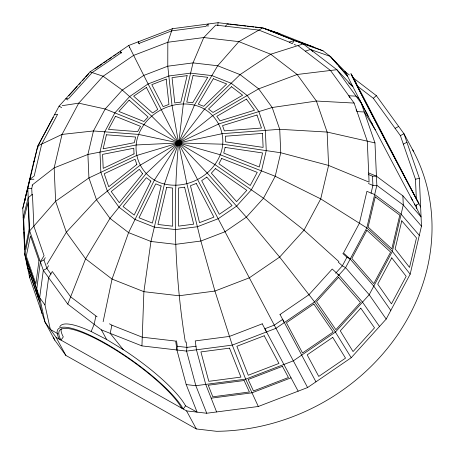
<?xml version="1.0" encoding="UTF-8"?>
<svg xmlns="http://www.w3.org/2000/svg" width="454" height="454" viewBox="0 0 454 454"><rect width="100%" height="100%" fill="white"/><g stroke="black" fill="none" stroke-linecap="round" stroke-linejoin="round"><path stroke-width="0.68" d="M33.454 163.082L37.83 145.904L59.065 106.145L90.057 71.891L128.703 45.474L172.367 28.698L218.073 22.7L262.707 27.893L303.221 43.925L336.862 69.695L361.333 103.455L374.97 142.902L376.843 185.346L366.815 227.897L345.585 267.656L314.588 301.91L275.941 328.327L232.278 345.108L186.571 351.101L141.943 345.908L143.895 291.678L150.961 241.471L164.467 184.035L178.558 142.948L194.426 105.146L217.687 65.756L238.855 41.626L262.707 27.893L278.852 33.341L323.021 50.814L330.291 56.387L345.659 72.124L347.605 75.75M178.422 145.745L183.354 103.858L193.029 62.89L203.761 37.546L215.775 25.084L258.871 30.1L289.238 42.114L291.706 43.505M178.876 140.871L178.558 142.948C172.56 209.305 174.762 276.418 185.357 342.208M109.425 323.787L111.888 325.178L110.186 333.344L123.221 349.586A77.628 17.428 35.2 0 1 185.533 405.814L197.081 412.124L186.202 384.578L176.924 349.983L177.281 346.271L176.532 340.801M207.955 26.468L208.193 23.994L205.895 26.383L171.64 30.878L138.913 43.453L138.147 41.847L139.253 43.976M217.789 25.685L218.073 22.7M23.171 217.562L28.21 197.632L32.444 194.323L33.846 226.137L44.066 255.698L40.366 261.822L36.723 289.136L42.091 313.578M58.095 333.917L50.332 329.405L44.963 304.957L48.601 277.644L52.306 271.526L70.648 296.825L97.094 316.841M95.856 316.143L94.154 324.309L91.169 331.516A77.628 17.428 35.2 0 0 59.752 326.931M103.132 321.716L112.042 279.079L128.573 232.618L154.417 180.056L178.558 142.948L204.476 109.125L240.075 74.615L270.709 54.23L303.221 43.925L323.021 50.814M412.754 149.951A202.683 179.943 -28.4 0 1 396.614 336.181A202.683 179.943 -28.4 0 1 216.49 431.3L196.321 428.951L65.858 355.414L54.798 340.159L45.037 322.107L29.652 277.587L24.805 254.66L22.768 208.386L33.692 161.993L34.356 160.756M32.03 194.845L31.746 188.421L32.518 185.136M371.043 193.268L372.904 185.385L372.496 176.209L368.62 174.608M410.161 274.199L392.352 251.385L366.815 227.897L320.717 198.892L275.215 176.266L220.247 154.757L178.558 142.948L138.64 134.418L93.439 130.962L62.039 134.418L37.83 145.904L27.808 188.455L29.675 230.899L24.805 254.66L39.674 297.659L45.037 322.107L56.097 337.362L186.56 410.904L206.729 413.248L258.315 406.483L307.591 387.546L351.209 357.729L386.195 319.071L410.161 274.199L421.471 226.171L419.36 178.269L403.969 133.743L376.349 95.641L353.587 78.202L420.625 206.99M30.185 178.308L24.936 199.187L25.242 200.56M22.768 208.386L27.808 188.455L31.746 188.421M37.813 147.646L38.335 145.603M177.735 145.621L179.438 141.046M172.367 28.698L167.821 42.262L167.776 66.199L172.015 105.345L178.558 142.948L186.878 183.83L200.878 241.029L214.929 291.048L232.278 345.108L245.676 379.158L258.315 406.483M141.943 345.908L101.424 329.882L67.782 304.106L85.59 258.814L109.987 218.374L146.075 173.661L178.558 142.948L212.818 115.515L258.666 88.853L297.16 74.496L336.862 69.695L352.889 86.697L348.649 82.98M38.511 144.928L53.237 117.348M342.827 253.531L346.941 257.236L342.35 265.834L335.648 273.24M177.105 145.371L180.346 140.802M40.366 261.822L43.953 259.938L45.298 257.713M47.017 264.228L66.346 232.266L96.464 199.72L140.002 165.29L178.558 142.948L218.89 123.891L272.184 107.507L316.404 101.043L354.114 103.069L367.28 141.16L369.085 182.145L328.594 165.432L280.754 152.754L222.732 144.202L178.558 142.948L136.155 144.974L87.9 154.474L54.157 167.878L32.041 185.147M48.584 265.681L46.904 268.467L43.312 270.346L39.674 297.659L44.963 304.957M292.189 43.686L294.464 40.457L314.264 47.352M185.533 405.814L183.257 409.043A77.628 17.428 35.2 0 0 104.335 342.708A77.628 17.428 35.2 0 0 59.4 339.223M68.764 95.783L77.18 86.481M79.053 84.416L80.454 82.861M82.327 80.795L84.665 78.213M85.596 77.18L88.87 73.559M225.422 26.207L227.721 23.824L228.998 24.346M176.583 144.974L180.828 141.285M356.77 85.613L373.313 98.285L376.349 95.641M95.085 68.804L102.082 64.025M103.83 62.828L106.747 60.836M107.91 60.036L111.412 57.647M113.744 56.052L116.076 54.457M117.824 53.26L118.988 52.465M280.005 314.503L308.97 294.703L332.203 269.035L338.883 275.062L362.502 302.131L379.493 326.471M176.169 144.474L181.135 141.858M395.094 128.329L398.68 126.445M416.324 198.721L415.467 179.262L400.383 135.627L403.969 133.743L413.73 151.795M403.328 144.156L406.92 142.272M262.213 323.838L229.491 336.414L195.237 340.909L196.451 349.807L205.73 384.402L216.609 411.954M290.997 377.836L251.998 392.824L211.172 398.175M175.908 143.867L178.558 142.948L222.273 133.675L279.721 129.305L327.124 132.057L374.97 142.902M289.238 42.114L294.464 40.457M305.27 51.149L310.496 49.492L330.291 56.387L347.463 75.824A77.628 0.499 62.3 0 0 358.87 98.302L375.339 129.946A77.628 0.499 62.3 0 0 415.342 205.611L421.068 216.995L402.874 195.822L376.434 176.175L368.682 172.968M181.345 142.471L178.558 142.948L136.62 155.506L88.933 177.928L55.626 201.253L29.675 230.899L43.312 270.346L67.782 304.106M415.467 179.262L419.36 178.269M62.226 105.668L78.729 103.16L105.169 108.994L143.907 124.561L178.558 142.948L214.98 164.62L263.485 198.233L304.021 230.15L338.905 261.629M54.474 114.743L57.635 114.26L41.723 144.06L34.209 175.948L29.975 179.256L33.914 179.222M196.128 346.192L186.929 347.395L177.281 346.271M175.743 143.197L181.373 143.129M372.496 176.209L376.434 176.175M229.889 24.204L238.333 25.186M239.735 25.345L246.068 26.082M247.475 26.247L253.803 26.985M255.21 27.149L261.538 27.881M277.456 33.182L278.852 33.341M186.202 384.578L195.85 385.701L245.676 379.158L293.278 360.868L335.41 332.073L369.204 294.725L392.352 251.385L403.277 204.998L402.874 195.822M176.47 142.579L181.259 143.804M90.057 71.891L103.103 76.227L122.296 90.068L151.596 116.059L178.558 142.948L207.291 173.116L246.357 217.16L279.647 257.083L314.588 301.91L335.41 332.073L351.209 357.729M279.857 33.772L264.858 28.71L293.59 40.077L311.983 46.484M269.364 30.526L276.543 32.949M294.158 44.464L296.121 45.241M111.888 325.178L142.255 337.191L175.704 341.085L176.924 349.983M368.376 183.512L372.904 185.385L376.843 185.346L403.277 204.998L421.471 226.171M176.685 142.017L180.925 144.429M91.169 331.516L106.616 339.479L123.221 349.586M67.918 99.959L65.762 98.739L68.923 98.263L92.156 72.589L121.122 52.789L120.35 51.189L121.366 52.948M346.941 257.236L350.176 259.064L373.795 286.133L390.786 310.474M59.065 106.145L61.665 107.615M337.804 274.454L338.883 275.062M358.87 98.302L356.044 96.157L348.825 95.771L349.773 97.593M344.535 71.267L349.359 74.961M297.994 45.582L330.484 70.466L354.114 103.069M311.024 49.957L312.613 51.353M350.176 259.064L343.491 253.031L359.409 223.237L366.917 191.344L374.675 194.545L401.109 214.192L419.303 235.371M338.241 262.123L342.35 265.834L345.585 267.656L369.204 294.725L386.195 319.071M177.054 141.495L180.471 145.002M330.291 56.387L337.248 64.428M338.179 65.501L347.452 76.221M373.313 98.285L400.383 135.627M51.001 274.12L46.904 268.467L43.953 259.938M375.339 129.946L364.284 111.985L357.06 111.593L356.112 109.766M361.333 103.455L366.968 113.875M186.56 410.904L196.321 428.951M101.424 329.882L106.616 339.479M56.097 337.362L65.858 355.414M315.95 381.831L279.993 314.429M307.591 387.546L274.278 325.132C225.632 232.652 176.311 140.496 129.475 47.08M298.153 391.172L262.202 323.77M414.508 204.016L415.342 205.611L418.929 203.727A77.628 0.499 62.3 0 1 370.118 111.173A77.628 0.499 62.3 0 1 355.283 81.459M284.295 322.618L282.632 319.423L274.278 325.132L264.841 328.764L266.504 331.953M128.703 45.474L129.668 47.324M120.35 51.189L121.184 52.783M177.588 141.081L178.558 142.948L179.154 145.694M206.729 413.248L195.85 385.701L186.571 351.101L186.929 347.395L186.18 341.924M39.407 301.36L27.229 266.123L27.166 264.716M24.919 253.655L25.208 255.029M178.235 140.876L178.558 142.948M416.596 204.953L416.749 208.414M29.555 275.47L29.652 277.587M23.54 222.426L23.846 229.366M23.971 232.142L24.278 239.082M24.425 242.549L24.732 249.49M54.798 340.159A202.683 179.943 -28.4 0 1 53.226 337.05M181.64 408.129A75.602 16.974 35.2 0 0 104.783 343.53A75.602 16.974 35.2 0 0 61.018 340.137L63.293 336.908A75.602 16.974 35.2 0 1 61.216 328.713M418.1 202.132A75.602 0.488 62.3 0 1 370.56 111.99A75.602 0.488 62.3 0 1 356.112 83.059M412.743 200.736A75.602 0.488 62.3 0 1 411.04 197.564M372.286 124.073A75.602 0.488 62.3 0 1 371.315 122.217M368.177 116.19A75.602 0.488 62.3 0 1 365.93 111.877M363.558 107.314A75.602 0.488 62.3 0 1 359.511 99.511M38.97 260.624L35.877 283.846L26.292 256.124L30.435 235.921L38.97 260.624M29.158 229.191L25.015 249.388L23.704 219.56L27.989 202.615L29.158 229.191M62.039 134.418L54.157 167.878L55.626 201.253L66.346 232.266L85.59 258.814L112.042 279.079L143.895 291.678L178.989 295.764L214.929 291.048L249.263 277.854L279.647 257.083L304.021 230.15L320.717 198.892L328.594 165.432L327.124 132.057L316.404 101.043L297.16 74.496L270.709 54.23L238.855 41.626L203.761 37.546L167.821 42.262L133.493 55.45L103.103 76.227L78.729 103.16L62.039 134.418M93.439 130.962L87.9 154.474L88.933 177.928L96.464 199.72L109.987 218.374L128.573 232.618L150.961 241.471L175.624 244.343L200.878 241.029L225.002 231.756L246.357 217.16L263.485 198.233L275.215 176.266L280.754 152.754L279.721 129.305L272.184 107.507L258.666 88.853L240.075 74.615L217.687 65.756L193.029 62.89L167.776 66.199L143.651 75.472L122.296 90.068L105.169 108.994L93.439 130.962M104.738 131.825L99.965 152.101L100.856 172.321L107.348 191.111L119.01 207.2L135.037 219.475L154.337 227.113L175.602 229.588L197.377 226.728L218.181 218.737L236.591 206.15L251.357 189.829L261.476 170.891L266.248 150.62L265.357 130.394L258.859 111.605L247.203 95.522L231.177 83.241L211.87 75.602L190.612 73.128L168.837 75.988L148.032 83.979L129.623 96.566L114.856 112.887L104.738 131.825M106.429 134.787L103.12 148.827L134.31 142.687L135.644 137.023L106.429 134.787M138.64 134.418C130.332 154.979 142.806 179.103 164.467 184.035C187.008 189.329 211.763 176.277 220.247 154.757C228.555 134.197 216.087 110.078 194.426 105.146C171.879 99.846 147.13 112.898 138.64 134.418M161.119 185.964L152.391 223.084L139.02 217.795L155.722 183.83L161.119 185.964M166.68 187.349L157.952 224.475L172.679 226.188L172.628 188.041L166.68 187.349M225.088 147.425L223.754 153.094L259.279 166.993L262.582 152.953L225.088 147.425M375.22 196.9L368.115 227.074L391.836 248.894L399.781 215.156L375.22 196.9M401.773 220.82L395.139 248.968L409.536 267.412L416.477 237.941L401.773 220.82M187.122 75.648L180.868 102.127L174.779 102.922L172.043 77.628L187.122 75.648M193.024 75.597L186.77 102.071L192.717 102.763L207.75 77.311L193.024 75.597M150.881 181.101L134.18 215.065L123.079 206.564L146.398 177.667L150.881 181.101M115.475 116.292L108.472 129.407L137.687 131.643L140.513 126.348L115.475 116.292M221.711 158.474L218.885 163.769L250.228 185.493L257.236 172.372L221.711 158.474M366.894 230.28L351.839 258.474L373.784 283.625L390.622 252.101L366.894 230.28M391.762 257.866L377.717 284.164L391.45 303.845L406.16 276.31L391.762 257.866M213.312 78.695L198.279 104.153L203.676 106.287L226.682 83.984L213.312 78.695M142.601 173.774L119.283 202.671L111.207 191.531L139.344 169.28L142.601 173.774M129.118 100.152L118.886 111.457L143.924 121.513L148.055 116.95L129.118 100.152M215.474 168.604L211.343 173.167L236.591 201.627L246.817 190.328L215.474 168.604M338.514 277.354L316.534 301.643L335.881 329.666L360.459 302.506L338.514 277.354M360.782 308.164L340.279 330.824L353.047 351.566L374.516 327.845L360.782 308.164M231.529 86.714L208.517 109.017L213 112.45L242.629 95.221L231.529 86.714M136.853 164.496L108.716 186.753L104.216 173.734L135.037 159.246L136.853 164.496M146.415 87.474L133.663 96.191L152.601 112.989L157.748 109.471L146.415 87.474M206.797 177.128L201.65 180.647L219.288 214.311L232.039 205.594L206.797 177.128M313.822 304.01L286.417 322.743L302.523 352.974L333.168 332.027L313.822 304.01M332.748 337.384L307.182 354.858L318.753 376.423L345.522 358.127L332.748 337.384M246.426 99.108L216.796 116.338L220.054 120.838L254.501 110.248L246.426 99.108M134.026 153.895L103.206 168.383L102.587 154.377L133.777 148.242L134.026 153.895M166.204 79.115L151.795 84.648L163.128 106.645L168.945 104.414L166.204 79.115M196.27 183.467L190.453 185.703L199.505 222.664L213.908 217.131L196.27 183.467M264.211 335.767L236.869 346.277L248.264 375.231L278.955 363.438L264.211 335.767M282.433 366.333L248.168 379.499L253.468 390.962L288.438 377.524L282.433 366.333M256.987 115.032L222.545 125.616L224.361 130.871L261.487 128.045L256.987 115.032M184.613 187.19L178.53 187.99L178.581 226.132L193.665 224.157L184.613 187.19M229.525 348.15L200.906 351.901L208.795 381.32L240.921 377.104L229.525 348.15M244.11 380.531L208.244 385.236L212.807 396.796L249.411 391.995L244.11 380.531M262.503 133.397L225.371 136.223L225.621 141.875L263.116 147.402L262.503 133.397M36.32 288.324L25.623 257.373L27.654 266.992L38.573 298.584L36.32 288.324"/></g></svg>
